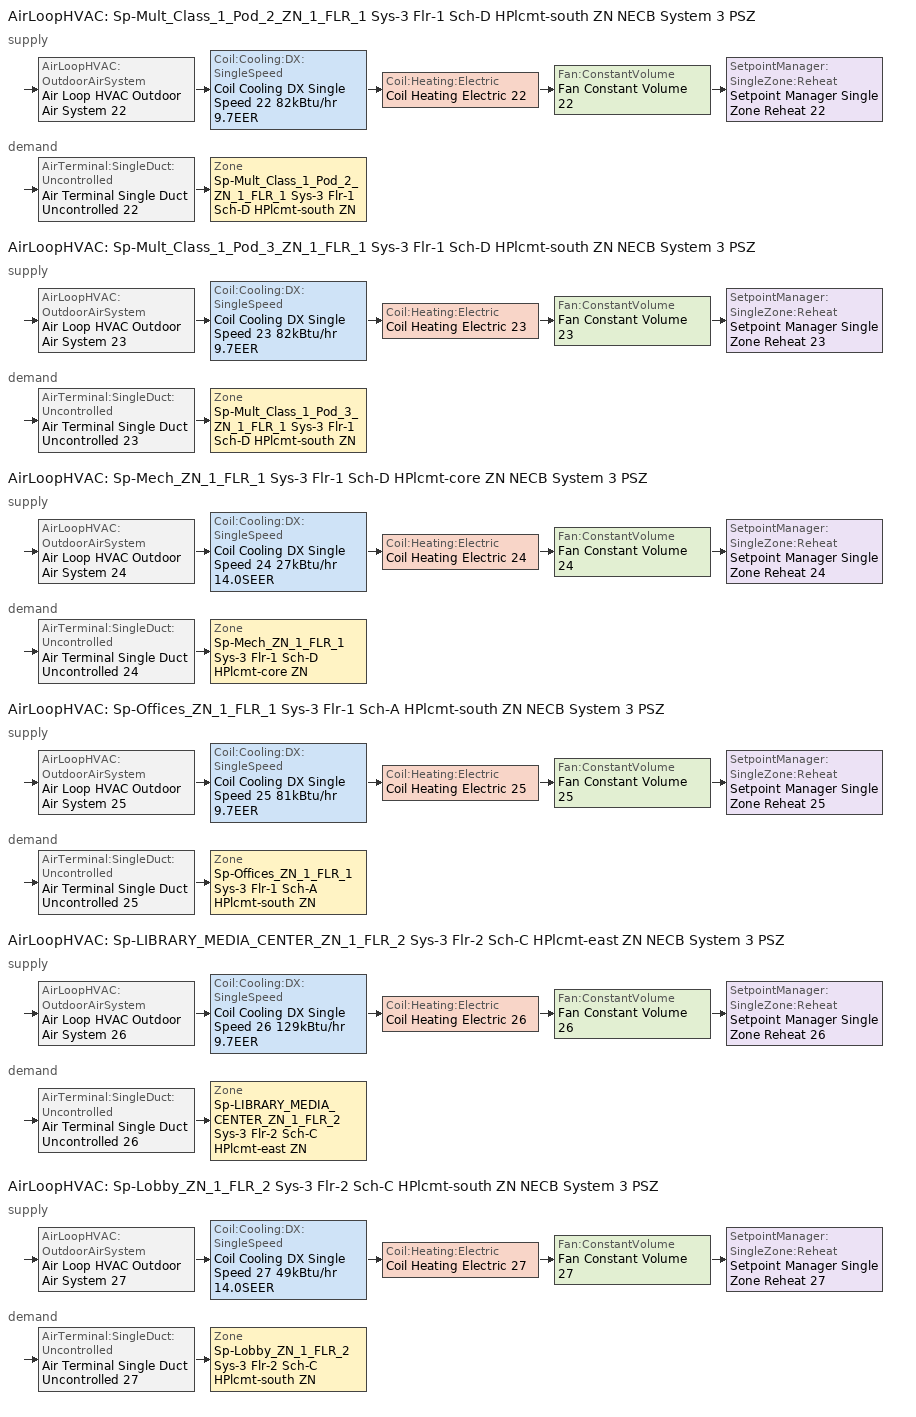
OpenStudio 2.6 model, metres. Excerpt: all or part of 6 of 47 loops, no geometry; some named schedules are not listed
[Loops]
AirLoopHVAC 'Sp-Mult_Class_1_Pod_2_ZN_1_FLR_1 Sys-3 Flr-1 Sch-D HPlcmt-south ZN NECB System 3 PSZ'
 supply: AirLoopHVAC:OutdoorAirSystem 'Air Loop HVAC Outdoor Air System 22' > Coil:Cooling:DX:SingleSpeed 'Coil Cooling DX Single Speed 22 82kBtu/hr 9.7EER' > Coil:Heating:Electric 'Coil Heating Electric 22' > Fan:ConstantVolume 'Fan Constant Volume 22' > SetpointManager:SingleZone:Reheat 'Setpoint Manager Single Zone Reheat 22'
 demand: AirTerminal:SingleDuct:Uncontrolled 'Air Terminal Single Duct Uncontrolled 22' > Zone 'Sp-Mult_Class_1_Pod_2_ZN_1_FLR_1 Sys-3 Flr-1 Sch-D HPlcmt-south ZN'
AirLoopHVAC 'Sp-Mult_Class_1_Pod_3_ZN_1_FLR_1 Sys-3 Flr-1 Sch-D HPlcmt-south ZN NECB System 3 PSZ'
 supply: AirLoopHVAC:OutdoorAirSystem 'Air Loop HVAC Outdoor Air System 23' > Coil:Cooling:DX:SingleSpeed 'Coil Cooling DX Single Speed 23 82kBtu/hr 9.7EER' > Coil:Heating:Electric 'Coil Heating Electric 23' > Fan:ConstantVolume 'Fan Constant Volume 23' > SetpointManager:SingleZone:Reheat 'Setpoint Manager Single Zone Reheat 23'
 demand: AirTerminal:SingleDuct:Uncontrolled 'Air Terminal Single Duct Uncontrolled 23' > Zone 'Sp-Mult_Class_1_Pod_3_ZN_1_FLR_1 Sys-3 Flr-1 Sch-D HPlcmt-south ZN'
AirLoopHVAC 'Sp-Mech_ZN_1_FLR_1 Sys-3 Flr-1 Sch-D HPlcmt-core ZN NECB System 3 PSZ'
 supply: AirLoopHVAC:OutdoorAirSystem 'Air Loop HVAC Outdoor Air System 24' > Coil:Cooling:DX:SingleSpeed 'Coil Cooling DX Single Speed 24 27kBtu/hr 14.0SEER' > Coil:Heating:Electric 'Coil Heating Electric 24' > Fan:ConstantVolume 'Fan Constant Volume 24' > SetpointManager:SingleZone:Reheat 'Setpoint Manager Single Zone Reheat 24'
 demand: AirTerminal:SingleDuct:Uncontrolled 'Air Terminal Single Duct Uncontrolled 24' > Zone 'Sp-Mech_ZN_1_FLR_1 Sys-3 Flr-1 Sch-D HPlcmt-core ZN'
AirLoopHVAC 'Sp-Offices_ZN_1_FLR_1 Sys-3 Flr-1 Sch-A HPlcmt-south ZN NECB System 3 PSZ'
 supply: AirLoopHVAC:OutdoorAirSystem 'Air Loop HVAC Outdoor Air System 25' > Coil:Cooling:DX:SingleSpeed 'Coil Cooling DX Single Speed 25 81kBtu/hr 9.7EER' > Coil:Heating:Electric 'Coil Heating Electric 25' > Fan:ConstantVolume 'Fan Constant Volume 25' > SetpointManager:SingleZone:Reheat 'Setpoint Manager Single Zone Reheat 25'
 demand: AirTerminal:SingleDuct:Uncontrolled 'Air Terminal Single Duct Uncontrolled 25' > Zone 'Sp-Offices_ZN_1_FLR_1 Sys-3 Flr-1 Sch-A HPlcmt-south ZN'
AirLoopHVAC 'Sp-LIBRARY_MEDIA_CENTER_ZN_1_FLR_2 Sys-3 Flr-2 Sch-C HPlcmt-east ZN NECB System 3 PSZ'
 supply: AirLoopHVAC:OutdoorAirSystem 'Air Loop HVAC Outdoor Air System 26' > Coil:Cooling:DX:SingleSpeed 'Coil Cooling DX Single Speed 26 129kBtu/hr 9.7EER' > Coil:Heating:Electric 'Coil Heating Electric 26' > Fan:ConstantVolume 'Fan Constant Volume 26' > SetpointManager:SingleZone:Reheat 'Setpoint Manager Single Zone Reheat 26'
 demand: AirTerminal:SingleDuct:Uncontrolled 'Air Terminal Single Duct Uncontrolled 26' > Zone 'Sp-LIBRARY_MEDIA_CENTER_ZN_1_FLR_2 Sys-3 Flr-2 Sch-C HPlcmt-east ZN'
AirLoopHVAC 'Sp-Lobby_ZN_1_FLR_2 Sys-3 Flr-2 Sch-C HPlcmt-south ZN NECB System 3 PSZ'
 supply: AirLoopHVAC:OutdoorAirSystem 'Air Loop HVAC Outdoor Air System 27' > Coil:Cooling:DX:SingleSpeed 'Coil Cooling DX Single Speed 27 49kBtu/hr 14.0SEER' > Coil:Heating:Electric 'Coil Heating Electric 27' > Fan:ConstantVolume 'Fan Constant Volume 27' > SetpointManager:SingleZone:Reheat 'Setpoint Manager Single Zone Reheat 27'
 demand: AirTerminal:SingleDuct:Uncontrolled 'Air Terminal Single Duct Uncontrolled 27' > Zone 'Sp-Lobby_ZN_1_FLR_2 Sys-3 Flr-2 Sch-C HPlcmt-south ZN'
[Sizing:Zone] Zone Cooling Design Supply Air Temperature Input Method=SupplyAirTemperature; Zone Cooling Design Supply Air Temperature {C}=13; Zone Cooling Design Supply Air Temperature Difference {deltaC}=11.11; Zone Heating Design Supply Air Temperature Input Method=SupplyAirTemperature; Zone Heating Design Supply Air Temperature {C}=43; Zone Heating Design Supply Air Temperature Difference {deltaC}=11.11; Zone Cooling Design Supply Air Humidity Ratio {kg-H2O/kg-air}=0.0085; Zone Heating Design Supply Air Humidity Ratio {kg-H2O/kg-air}=0.008; Zone Heating Sizing Factor=1.3; Zone Cooling Sizing Factor=1.1; Cooling Design Air Flow Method=DesignDay; Heating Design Air Flow Method=DesignDay; Account for Dedicated Outdoor Air System=No; Dedicated Outdoor Air System Control Strategy=NeutralSupplyAir; Dedicated Outdoor Air Low Setpoint Temperature for Design {C}=autosize; Dedicated Outdoor Air High Setpoint Temperature for Design {C}=autosize
Sp-Mult_Class_1_Pod_2_ZN_1_FLR_1 Sys-3 Flr-1 Sch-D HPlcmt-south ZN; Sp-Mult_Class_1_Pod_3_ZN_1_FLR_1 Sys-3 Flr-1 Sch-D HPlcmt-south ZN; Sp-Mech_ZN_1_FLR_1 Sys-3 Flr-1 Sch-D HPlcmt-core ZN; Sp-Offices_ZN_1_FLR_1 Sys-3 Flr-1 Sch-A HPlcmt-south ZN; Sp-LIBRARY_MEDIA_CENTER_ZN_1_FLR_2 Sys-3 Flr-2 Sch-C HPlcmt-east ZN; Sp-Lobby_ZN_1_FLR_2 Sys-3 Flr-2 Sch-C HPlcmt-south ZN
[Zone equipment]
Sp-Mult_Class_1_Pod_2_ZN_1_FLR_1 Sys-3 Flr-1 Sch-D HPlcmt-south ZN: Air Terminal Single Duct Uncontrolled 22, Zone HVAC Baseboard Convective Electric 22
Sp-Mult_Class_1_Pod_3_ZN_1_FLR_1 Sys-3 Flr-1 Sch-D HPlcmt-south ZN: Air Terminal Single Duct Uncontrolled 23, Zone HVAC Baseboard Convective Electric 23
Sp-Mech_ZN_1_FLR_1 Sys-3 Flr-1 Sch-D HPlcmt-core ZN: Air Terminal Single Duct Uncontrolled 24, Zone HVAC Baseboard Convective Electric 24
Sp-Offices_ZN_1_FLR_1 Sys-3 Flr-1 Sch-A HPlcmt-south ZN: Air Terminal Single Duct Uncontrolled 25, Zone HVAC Baseboard Convective Electric 25
Sp-LIBRARY_MEDIA_CENTER_ZN_1_FLR_2 Sys-3 Flr-2 Sch-C HPlcmt-east ZN: Air Terminal Single Duct Uncontrolled 26, Zone HVAC Baseboard Convective Electric 26
Sp-Lobby_ZN_1_FLR_2 Sys-3 Flr-2 Sch-C HPlcmt-south ZN: Air Terminal Single Duct Uncontrolled 27, Zone HVAC Baseboard Convective Electric 27
[AirLoopHVAC] Design Supply Air Flow Rate {m3/s}=AutoSize
Name | Availability Schedule
Sp-Mult_Class_1_Pod_2_ZN_1_FLR_1 Sys-3 Flr-1 Sch-D HPlcmt-south ZN NECB System 3 PSZ | Sp-Mult_Class_1_Pod_2_ZN_1_FLR_1 Sys-3 Flr-1 Sch-D HPlcmt-south ZN NECB System 3 PSZ Occ Sch
Sp-Mult_Class_1_Pod_3_ZN_1_FLR_1 Sys-3 Flr-1 Sch-D HPlcmt-south ZN NECB System 3 PSZ | Sp-Mult_Class_1_Pod_3_ZN_1_FLR_1 Sys-3 Flr-1 Sch-D HPlcmt-south ZN NECB System 3 PSZ Occ Sch
Sp-Mech_ZN_1_FLR_1 Sys-3 Flr-1 Sch-D HPlcmt-core ZN NECB System 3 PSZ | Sp-Mech_ZN_1_FLR_1 Sys-3 Flr-1 Sch-D HPlcmt-core ZN NECB System 3 PSZ Occ Sch
Sp-Offices_ZN_1_FLR_1 Sys-3 Flr-1 Sch-A HPlcmt-south ZN NECB System 3 PSZ | Sp-Offices_ZN_1_FLR_1 Sys-3 Flr-1 Sch-A HPlcmt-south ZN NECB System 3 PSZ Occ Sch
Sp-LIBRARY_MEDIA_CENTER_ZN_1_FLR_2 Sys-3 Flr-2 Sch-C HPlcmt-east ZN NECB System 3 PSZ | Sp-LIBRARY_MEDIA_CENTER_ZN_1_FLR_2 Sys-3 Flr-2 Sch-C HPlcmt-east ZN NECB System 3 PSZ Occ Sch
Sp-Lobby_ZN_1_FLR_2 Sys-3 Flr-2 Sch-C HPlcmt-south ZN NECB System 3 PSZ | Sp-Lobby_ZN_1_FLR_2 Sys-3 Flr-2 Sch-C HPlcmt-south ZN NECB System 3 PSZ Occ Sch
[Sizing:System] Type of Load to Size On=Sensible; Design Outdoor Air Flow Rate {m3/s}=Autosize; Minimum System Air Flow Ratio=1; Preheat Design Temperature {C}=7; Preheat Design Humidity Ratio {kg-H2O/kg-Air}=0.008; Precool Design Temperature {C}=13; Precool Design Humidity Ratio {kg-H2O/kg-Air}=0.008; Central Cooling Design Supply Air Temperature {C}=13; Central Heating Design Supply Air Temperature {C}=43; Sizing Option=NonCoincident; 100% Outdoor Air in Cooling=No; 100% Outdoor Air in Heating=No; Central Cooling Design Supply Air Humidity Ratio {kg-H2O/kg-Air}=0.0085; Central Heating Design Supply Air Humidity Ratio {kg-H2O/kg-Air}=0.008; Cooling Design Air Flow Method=DesignDay; Cooling Design Air Flow Rate {m3/s}=0; Heating Design Air Flow Method=DesignDay; Heating Design Air Flow Rate {m3/s}=0; System Outdoor Air Method=ZoneSum; Zone Maximum Outdoor Air Fraction=1; Cooling Supply Air Flow Rate Per Floor Area {m3/s-m2}=0.00996765; Cooling Fraction of Autosized Cooling Supply Air Flow Rate=1; Cooling Supply Air Flow Rate Per Unit Cooling Capacity {m3/s-W}=3.94755e-05; Heating Supply Air Flow Rate Per Floor Area {m3/s-m2}=0.00996765; Heating Fraction of Autosized Heating Supply Air Flow Rate=1; Heating Fraction of Autosized Cooling Supply Air Flow Rate=1; Heating Supply Air Flow Rate Per Unit Heating Capacity {m3/s-W}=3.15882e-05; Cooling Design Capacity Method=CoolingDesignCapacity; Cooling Design Capacity {W}=autosize; Cooling Design Capacity Per Floor Area {W/m2}=234.7; Fraction of Autosized Cooling Design Capacity=1; Heating Design Capacity Method=HeatingDesignCapacity; Heating Design Capacity {W}=autosize; Heating Design Capacity Per Floor Area {W/m2}=157; Fraction of Autosized Heating Design Capacity=1; Central Cooling Capacity Control Method=OnOff
Sp-Mult_Class_1_Pod_2_ZN_1_FLR_1 Sys-3 Flr-1 Sch-D HPlcmt-south ZN NECB System 3 PSZ; Sp-Mult_Class_1_Pod_3_ZN_1_FLR_1 Sys-3 Flr-1 Sch-D HPlcmt-south ZN NECB System 3 PSZ; Sp-Mech_ZN_1_FLR_1 Sys-3 Flr-1 Sch-D HPlcmt-core ZN NECB System 3 PSZ; Sp-Offices_ZN_1_FLR_1 Sys-3 Flr-1 Sch-A HPlcmt-south ZN NECB System 3 PSZ; Sp-LIBRARY_MEDIA_CENTER_ZN_1_FLR_2 Sys-3 Flr-2 Sch-C HPlcmt-east ZN NECB System 3 PSZ; Sp-Lobby_ZN_1_FLR_2 Sys-3 Flr-2 Sch-C HPlcmt-south ZN NECB System 3 PSZ
[Fan:ConstantVolume] Availability Schedule=Always On Discrete; Fan Efficiency=0.39975; Pressure Rise {Pa}=640; Maximum Flow Rate {m3/s}=AutoSize; Motor Efficiency=0.615
Fan Constant Volume 22; Fan Constant Volume 23; Fan Constant Volume 24; Fan Constant Volume 25; Fan Constant Volume 26; Fan Constant Volume 27
[Coil:Heating:Electric] Availability Schedule=Always On Discrete
Coil Heating Electric 22; Coil Heating Electric 23; Coil Heating Electric 24; Coil Heating Electric 25; Coil Heating Electric 26; Coil Heating Electric 27
[Coil:Cooling:DX:SingleSpeed] Availability Schedule=Always On Discrete; Rated Total Cooling Capacity {W}=autosize; Rated Sensible Heat Ratio=autosize; Rated Air Flow Rate {m3/s}=autosize; Rated Evaporator Fan Power Per Volume Flow Rate {W/(m3/s)}=773.3; Total Cooling Capacity Function of Temperature Curve=DXCOOL-NECB2011-REF-CAPFT; Total Cooling Capacity Function of Flow Fraction Curve=DXCOOL-NECB2011-REF-CAPFFLOW; Energy Input Ratio Function of Temperature Curve=DXCOOL-NECB2011-REF-COOLEIRFT; Energy Input Ratio Function of Flow Fraction Curve=DXCOOL-NECB2011-REF-COOLEIRFFLOW; Part Load Fraction Correlation Curve=DXCOOL-NECB2011-REF-COOLPLFFPLR; Condenser Type=AirCooled; Evaporative Condenser Effectiveness=0; Evaporative Condenser Air Flow Rate {m3/s}=Autosize; Evaporative Condenser Pump Rated Power Consumption {W}=Autosize; Crankcase Heater Capacity {W}=0; Maximum Outdoor Dry-Bulb Temperature for Crankcase Heater Operation {C}=0; Basin Heater Capacity {W/K}=0; Basin Heater Setpoint Temperature {C}=10
Name | Rated COP {W/W}
Coil Cooling DX Single Speed 22 82kBtu/hr 9.7EER | 3.34063
Coil Cooling DX Single Speed 23 82kBtu/hr 9.7EER | 3.34072
Coil Cooling DX Single Speed 24 27kBtu/hr 14.0SEER; Coil Cooling DX Single Speed 27 49kBtu/hr 14.0SEER | 3.8248
Coil Cooling DX Single Speed 25 81kBtu/hr 9.7EER | 3.34048
Coil Cooling DX Single Speed 26 129kBtu/hr 9.7EER | 3.37696
[Controller:OutdoorAir] Minimum Outdoor Air Flow Rate {m3/s}=autosize; Maximum Outdoor Air Flow Rate {m3/s}=Autosize; Economizer Control Action Type=ModulateFlow; Lockout Type=NoLockout; Minimum Limit Type=FixedMinimum; High Humidity Control=No; Heat Recovery Bypass Control Type=BypassWhenWithinEconomizerLimits
Name | Economizer Control Type | Minimum Outdoor Air Schedule | Controller Mechanical Ventilation | Economizer Maximum Limit Dry-Bulb Temperature {C} | Economizer Maximum Limit Enthalpy {J/kg} | Economizer Minimum Limit Dry-Bulb Temperature {C}
Controller Outdoor Air 22 | DifferentialEnthalpy | Sp-Mult_Class_1_Pod_2_ZN_1_FLR_1 Sys-3 Flr-1 Sch-D HPlcmt-south ZN NECB System 3 PSZ Occ Sch | Controller Mechanical Ventilation 22
Controller Outdoor Air 23 | DifferentialEnthalpy | Sp-Mult_Class_1_Pod_3_ZN_1_FLR_1 Sys-3 Flr-1 Sch-D HPlcmt-south ZN NECB System 3 PSZ Occ Sch | Controller Mechanical Ventilation 23
Controller Outdoor Air 24 | NoEconomizer | Sp-Mech_ZN_1_FLR_1 Sys-3 Flr-1 Sch-D HPlcmt-core ZN NECB System 3 PSZ Occ Sch | Controller Mechanical Ventilation 24 | 28 | 64000 | -100
Controller Outdoor Air 25 | DifferentialEnthalpy | Sp-Offices_ZN_1_FLR_1 Sys-3 Flr-1 Sch-A HPlcmt-south ZN NECB System 3 PSZ Occ Sch | Controller Mechanical Ventilation 25
Controller Outdoor Air 26 | DifferentialEnthalpy | Sp-LIBRARY_MEDIA_CENTER_ZN_1_FLR_2 Sys-3 Flr-2 Sch-C HPlcmt-east ZN NECB System 3 PSZ Occ Sch | Controller Mechanical Ventilation 26
Controller Outdoor Air 27 | NoEconomizer | Sp-Lobby_ZN_1_FLR_2 Sys-3 Flr-2 Sch-C HPlcmt-south ZN NECB System 3 PSZ Occ Sch | Controller Mechanical Ventilation 27 | 28 | 64000 | -100
[Controller:MechanicalVentilation] Availability Schedule=Always On Discrete; System Outdoor Air Method=ZoneSum
Controller Mechanical Ventilation 22; Controller Mechanical Ventilation 23; Controller Mechanical Ventilation 24; Controller Mechanical Ventilation 25; Controller Mechanical Ventilation 26; Controller Mechanical Ventilation 27
[AirLoopHVAC:OutdoorAirSystem]
Name | Controller
Air Loop HVAC Outdoor Air System 22 | Controller Outdoor Air 22
Air Loop HVAC Outdoor Air System 23 | Controller Outdoor Air 23
Air Loop HVAC Outdoor Air System 24 | Controller Outdoor Air 24
Air Loop HVAC Outdoor Air System 25 | Controller Outdoor Air 25
Air Loop HVAC Outdoor Air System 26 | Controller Outdoor Air 26
Air Loop HVAC Outdoor Air System 27 | Controller Outdoor Air 27
[SetpointManager:SingleZone:Reheat] Minimum Supply Air Temperature {C}=13; Maximum Supply Air Temperature {C}=43
Name | Control Zone
Setpoint Manager Single Zone Reheat 22 | Sp-Mult_Class_1_Pod_2_ZN_1_FLR_1 Sys-3 Flr-1 Sch-D HPlcmt-south ZN
Setpoint Manager Single Zone Reheat 23 | Sp-Mult_Class_1_Pod_3_ZN_1_FLR_1 Sys-3 Flr-1 Sch-D HPlcmt-south ZN
Setpoint Manager Single Zone Reheat 24 | Sp-Mech_ZN_1_FLR_1 Sys-3 Flr-1 Sch-D HPlcmt-core ZN
Setpoint Manager Single Zone Reheat 25 | Sp-Offices_ZN_1_FLR_1 Sys-3 Flr-1 Sch-A HPlcmt-south ZN
Setpoint Manager Single Zone Reheat 26 | Sp-LIBRARY_MEDIA_CENTER_ZN_1_FLR_2 Sys-3 Flr-2 Sch-C HPlcmt-east ZN
Setpoint Manager Single Zone Reheat 27 | Sp-Lobby_ZN_1_FLR_2 Sys-3 Flr-2 Sch-C HPlcmt-south ZN
[AirTerminal:SingleDuct:Uncontrolled] Availability Schedule=Always On Discrete; Maximum Air Flow Rate {m3/s}=AutoSize
Air Terminal Single Duct Uncontrolled 22; Air Terminal Single Duct Uncontrolled 23; Air Terminal Single Duct Uncontrolled 24; Air Terminal Single Duct Uncontrolled 25; Air Terminal Single Duct Uncontrolled 26; Air Terminal Single Duct Uncontrolled 27
[ZoneHVAC:Baseboard:Convective:Electric] Availability Schedule=Always On Discrete; Nominal Capacity {W}=autosize; Efficiency=1
Zone HVAC Baseboard Convective Electric 22; Zone HVAC Baseboard Convective Electric 23; Zone HVAC Baseboard Convective Electric 24; Zone HVAC Baseboard Convective Electric 25; Zone HVAC Baseboard Convective Electric 26; Zone HVAC Baseboard Convective Electric 27
[Schedule:Ruleset]
Name | Default Day Schedule | Summer Design Day Schedule | Winter Design Day Schedule
Sp-LIBRARY_MEDIA_CENTER_ZN_1_FLR_2 Sys-3 Flr-2 Sch-C HPlcmt-east ZN NECB System 3 PSZ Occ Sch | Sp-LIBRARY_MEDIA_CENTER_ZN_1_FLR_2 Sys-3 Flr-2 Sch-C HPlcmt-east ZN NECB System 3 PSZ Occ Sch Default | Sp-LIBRARY_MEDIA_CENTER_ZN_1_FLR_2 Sys-3 Flr-2 Sch-C HPlcmt-east ZN NECB System 3 PSZ Occ Sch Summer Design Day | Sp-LIBRARY_MEDIA_CENTER_ZN_1_FLR_2 Sys-3 Flr-2 Sch-C HPlcmt-east ZN NECB System 3 PSZ Occ Sch Winter Design Day
Sp-Lobby_ZN_1_FLR_2 Sys-3 Flr-2 Sch-C HPlcmt-south ZN NECB System 3 PSZ Occ Sch | Sp-Lobby_ZN_1_FLR_2 Sys-3 Flr-2 Sch-C HPlcmt-south ZN NECB System 3 PSZ Occ Sch Default | Sp-Lobby_ZN_1_FLR_2 Sys-3 Flr-2 Sch-C HPlcmt-south ZN NECB System 3 PSZ Occ Sch Summer Design Day | Sp-Lobby_ZN_1_FLR_2 Sys-3 Flr-2 Sch-C HPlcmt-south ZN NECB System 3 PSZ Occ Sch Winter Design Day
Sp-Mech_ZN_1_FLR_1 Sys-3 Flr-1 Sch-D HPlcmt-core ZN NECB System 3 PSZ Occ Sch | Sp-Mech_ZN_1_FLR_1 Sys-3 Flr-1 Sch-D HPlcmt-core ZN NECB System 3 PSZ Occ Sch Default | Sp-Mech_ZN_1_FLR_1 Sys-3 Flr-1 Sch-D HPlcmt-core ZN NECB System 3 PSZ Occ Sch Summer Design Day | Sp-Mech_ZN_1_FLR_1 Sys-3 Flr-1 Sch-D HPlcmt-core ZN NECB System 3 PSZ Occ Sch Winter Design Day
Sp-Mult_Class_1_Pod_2_ZN_1_FLR_1 Sys-3 Flr-1 Sch-D HPlcmt-south ZN NECB System 3 PSZ Occ Sch | Sp-Mult_Class_1_Pod_2_ZN_1_FLR_1 Sys-3 Flr-1 Sch-D HPlcmt-south ZN NECB System 3 PSZ Occ Sch Default | Sp-Mult_Class_1_Pod_2_ZN_1_FLR_1 Sys-3 Flr-1 Sch-D HPlcmt-south ZN NECB System 3 PSZ Occ Sch Summer Design Day | Sp-Mult_Class_1_Pod_2_ZN_1_FLR_1 Sys-3 Flr-1 Sch-D HPlcmt-south ZN NECB System 3 PSZ Occ Sch Winter Design Day
Sp-Mult_Class_1_Pod_3_ZN_1_FLR_1 Sys-3 Flr-1 Sch-D HPlcmt-south ZN NECB System 3 PSZ Occ Sch | Sp-Mult_Class_1_Pod_3_ZN_1_FLR_1 Sys-3 Flr-1 Sch-D HPlcmt-south ZN NECB System 3 PSZ Occ Sch Default | Sp-Mult_Class_1_Pod_3_ZN_1_FLR_1 Sys-3 Flr-1 Sch-D HPlcmt-south ZN NECB System 3 PSZ Occ Sch Summer Design Day | Sp-Mult_Class_1_Pod_3_ZN_1_FLR_1 Sys-3 Flr-1 Sch-D HPlcmt-south ZN NECB System 3 PSZ Occ Sch Winter Design Day
Sp-Offices_ZN_1_FLR_1 Sys-3 Flr-1 Sch-A HPlcmt-south ZN NECB System 3 PSZ Occ Sch | Sp-Offices_ZN_1_FLR_1 Sys-3 Flr-1 Sch-A HPlcmt-south ZN NECB System 3 PSZ Occ Sch Default | Sp-Offices_ZN_1_FLR_1 Sys-3 Flr-1 Sch-A HPlcmt-south ZN NECB System 3 PSZ Occ Sch Summer Design Day | Sp-Offices_ZN_1_FLR_1 Sys-3 Flr-1 Sch-A HPlcmt-south ZN NECB System 3 PSZ Occ Sch Winter Design Day
[Schedule:Day]
Sp-Mult_Class_1_Pod_2_ZN_1_FLR_1 Sys-3 Flr-1 Sch-D HPlcmt-south ZN NECB System 3 PSZ Occ Sch Default; Sp-Mult_Class_1_Pod_2_ZN_1_FLR_1 Sys-3 Flr-1 Sch-D HPlcmt-south ZN NECB System 3 PSZ Occ Sch Winter Design Day; Sp-Mult_Class_1_Pod_2_ZN_1_FLR_1 Sys-3 Flr-1 Sch-D HPlcmt-south ZN NECB System 3 PSZ Occ Sch Summer Design Day: 24, 0, 1
[Schedule:Rule] Schedule Ruleset=Sp-Mult_Class_1_Pod_2_ZN_1_FLR_1 Sys-3 Flr-1 Sch-D HPlcmt-south ZN NECB System 3 PSZ Occ Sch; Date Specification Type=DateRange; Start Month=1; Start Day=1; End Month=12
Name | Rule Order | Day Schedule | Apply Monday | End Day | Apply Tuesday | Apply Wednesday | Apply Thursday | Apply Friday
Sp-Mult_Class_1_Pod_2_ZN_1_FLR_1 Sys-3 Flr-1 Sch-D HPlcmt-south ZN NECB System 3 PSZ Occ Sch Monday Rule | 6 | Sp-Mult_Class_1_Pod_2_ZN_1_FLR_1 Sys-3 Flr-1 Sch-D HPlcmt-south ZN NECB System 3 PSZ Occ Sch Monday | Yes | 25
Sp-Mult_Class_1_Pod_2_ZN_1_FLR_1 Sys-3 Flr-1 Sch-D HPlcmt-south ZN NECB System 3 PSZ Occ Sch Tuesday Rule | 5 | Sp-Mult_Class_1_Pod_2_ZN_1_FLR_1 Sys-3 Flr-1 Sch-D HPlcmt-south ZN NECB System 3 PSZ Occ Sch Tuesday |  | 26 | Yes
Sp-Mult_Class_1_Pod_2_ZN_1_FLR_1 Sys-3 Flr-1 Sch-D HPlcmt-south ZN NECB System 3 PSZ Occ Sch Wednesday Rule | 4 | Sp-Mult_Class_1_Pod_2_ZN_1_FLR_1 Sys-3 Flr-1 Sch-D HPlcmt-south ZN NECB System 3 PSZ Occ Sch Wednesday |  | 27 |  | Yes
Sp-Mult_Class_1_Pod_2_ZN_1_FLR_1 Sys-3 Flr-1 Sch-D HPlcmt-south ZN NECB System 3 PSZ Occ Sch Thursday Rule | 3 | Sp-Mult_Class_1_Pod_2_ZN_1_FLR_1 Sys-3 Flr-1 Sch-D HPlcmt-south ZN NECB System 3 PSZ Occ Sch Thursday |  | 28 |  |  | Yes
Sp-Mult_Class_1_Pod_2_ZN_1_FLR_1 Sys-3 Flr-1 Sch-D HPlcmt-south ZN NECB System 3 PSZ Occ Sch Friday Rule | 2 | Sp-Mult_Class_1_Pod_2_ZN_1_FLR_1 Sys-3 Flr-1 Sch-D HPlcmt-south ZN NECB System 3 PSZ Occ Sch Friday |  | 29 |  |  |  | Yes
[Schedule:Constant]
Always On Discrete: Value=1
[Curve:Biquadratic] Minimum Value of x=13; Maximum Value of x=24; Minimum Value of y=24; Maximum Value of y=46
Name | Coefficient1 Constant | Coefficient2 x | Coefficient3 x**2 | Coefficient4 y | Coefficient5 y**2 | Coefficient6 x*y
DXCOOL-NECB2011-REF-CAPFT | 0.867905 | 0.0142459 | 0.00055436 | -0.0075575 | 3.3e-05 | -0.0001918
DXCOOL-NECB2011-REF-COOLEIRFT | 0.116936 | 0.0284933 | -0.0004112 | 0.0214108 | 0.00016103 | -0.0006791
[Curve:Quadratic] Coefficient1 Constant=1; Coefficient2 x=0; Coefficient3 x**2=0; Minimum Value of x=0; Maximum Value of x=1
DXCOOL-NECB2011-REF-CAPFFLOW; DXCOOL-NECB2011-REF-COOLEIRFFLOW
[Curve:Cubic]
DXCOOL-NECB2011-REF-COOLPLFFPLR: Coefficient1 Constant=0.0277; Coefficient2 x=4.9151; Coefficient3 x**2=-8.184; Coefficient4 x**3=4.2702; Minimum Value of x=0.7; Maximum Value of x=1
